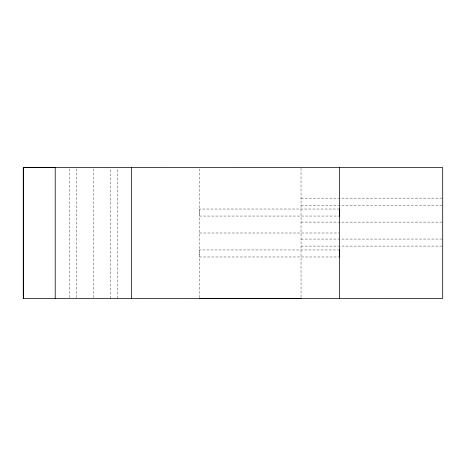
<?xml version="1.0" encoding="UTF-8"?>
<svg xmlns="http://www.w3.org/2000/svg" width="466" height="466" viewBox="0 0 466 466"><rect width="100%" height="100%" fill="white"/><g stroke="black" fill="none" stroke-linecap="round" stroke-linejoin="round"><path stroke-width="0.35" stroke-dasharray="2.33 1.75" d="M69.341 297.64L69.341 168.331M76.366 297.64L76.366 168.331M93.316 297.64L93.316 168.331M110.267 298.362L110.267 168.331M117.286 298.362L117.286 168.331M199.541 297.64L199.541 167.62M301.053 198.149L442.694 198.137M301.053 205.168L442.694 205.156M339.574 209.024L199.547 209.024L199.547 216.049L339.574 216.049M301.053 222.119L442.7 222.107M199.541 233L339.574 233M301.053 239.07L442.7 239.058M301.053 246.095L442.7 246.077M339.574 249.951L199.541 249.951L199.541 256.97L339.574 256.97M301.03 168.366L301.042 298.391"/><path stroke-width="0.7" d="M23.3 298.362L23.3 167.609L442.7 167.62L442.7 298.391L23.3 298.362L23.3 167.609L55.215 167.609L55.215 298.362M131.412 298.362L131.412 167.609M339.568 298.374L339.58 167.614M199.541 298.368L301.042 298.391M339.574 209.024L339.574 216.049M339.574 249.951L339.574 256.97"/></g></svg>
